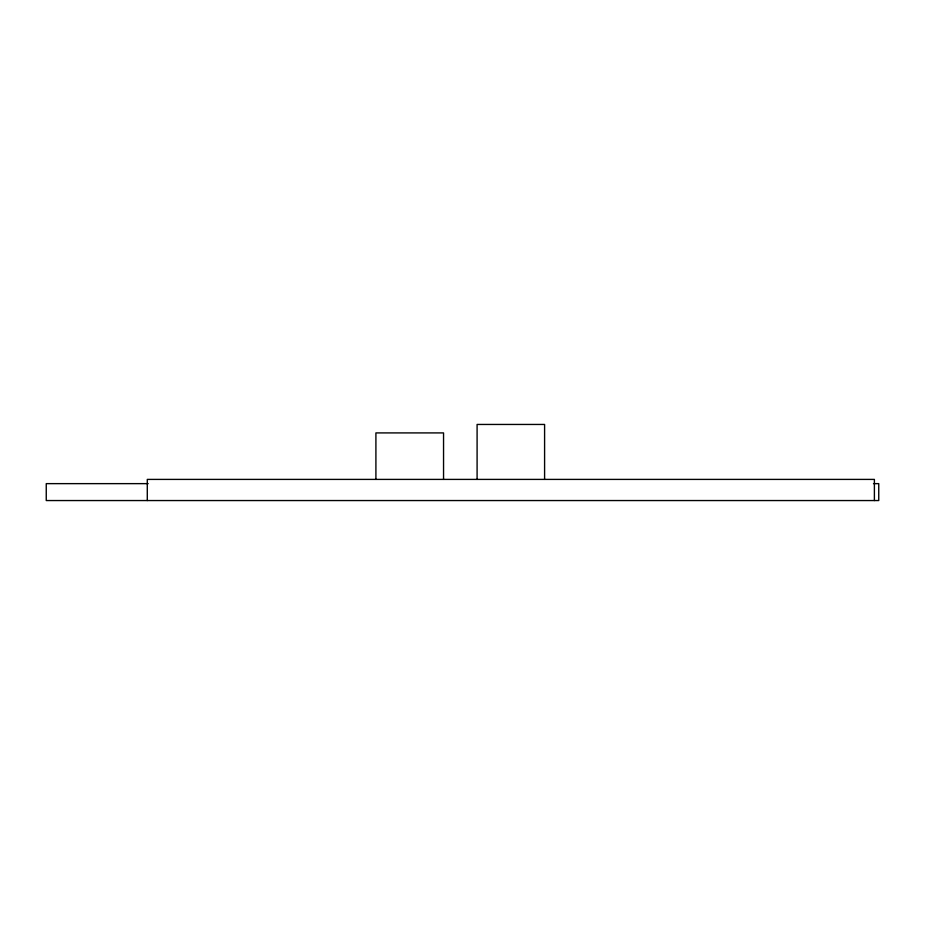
<?xml version="1.0" encoding="UTF-8"?>
<svg xmlns="http://www.w3.org/2000/svg" width="925" height="925" viewBox="0 0 925 925"><rect width="100%" height="100%" fill="white"/><g stroke="black" fill="none" stroke-linecap="round" stroke-linejoin="round"><path stroke-width="1.39" d="M148.185 483.636L46.25 483.636L46.25 500.552L878.75 500.552L878.75 483.636L873.501 483.636M874.391 500.552L874.391 479.404L147.283 479.404L147.283 500.552M544.594 479.404L544.594 424.448L477.092 424.448L477.092 479.404M443.549 479.404L443.549 432.912L375.908 432.912L375.908 479.404"/></g></svg>
